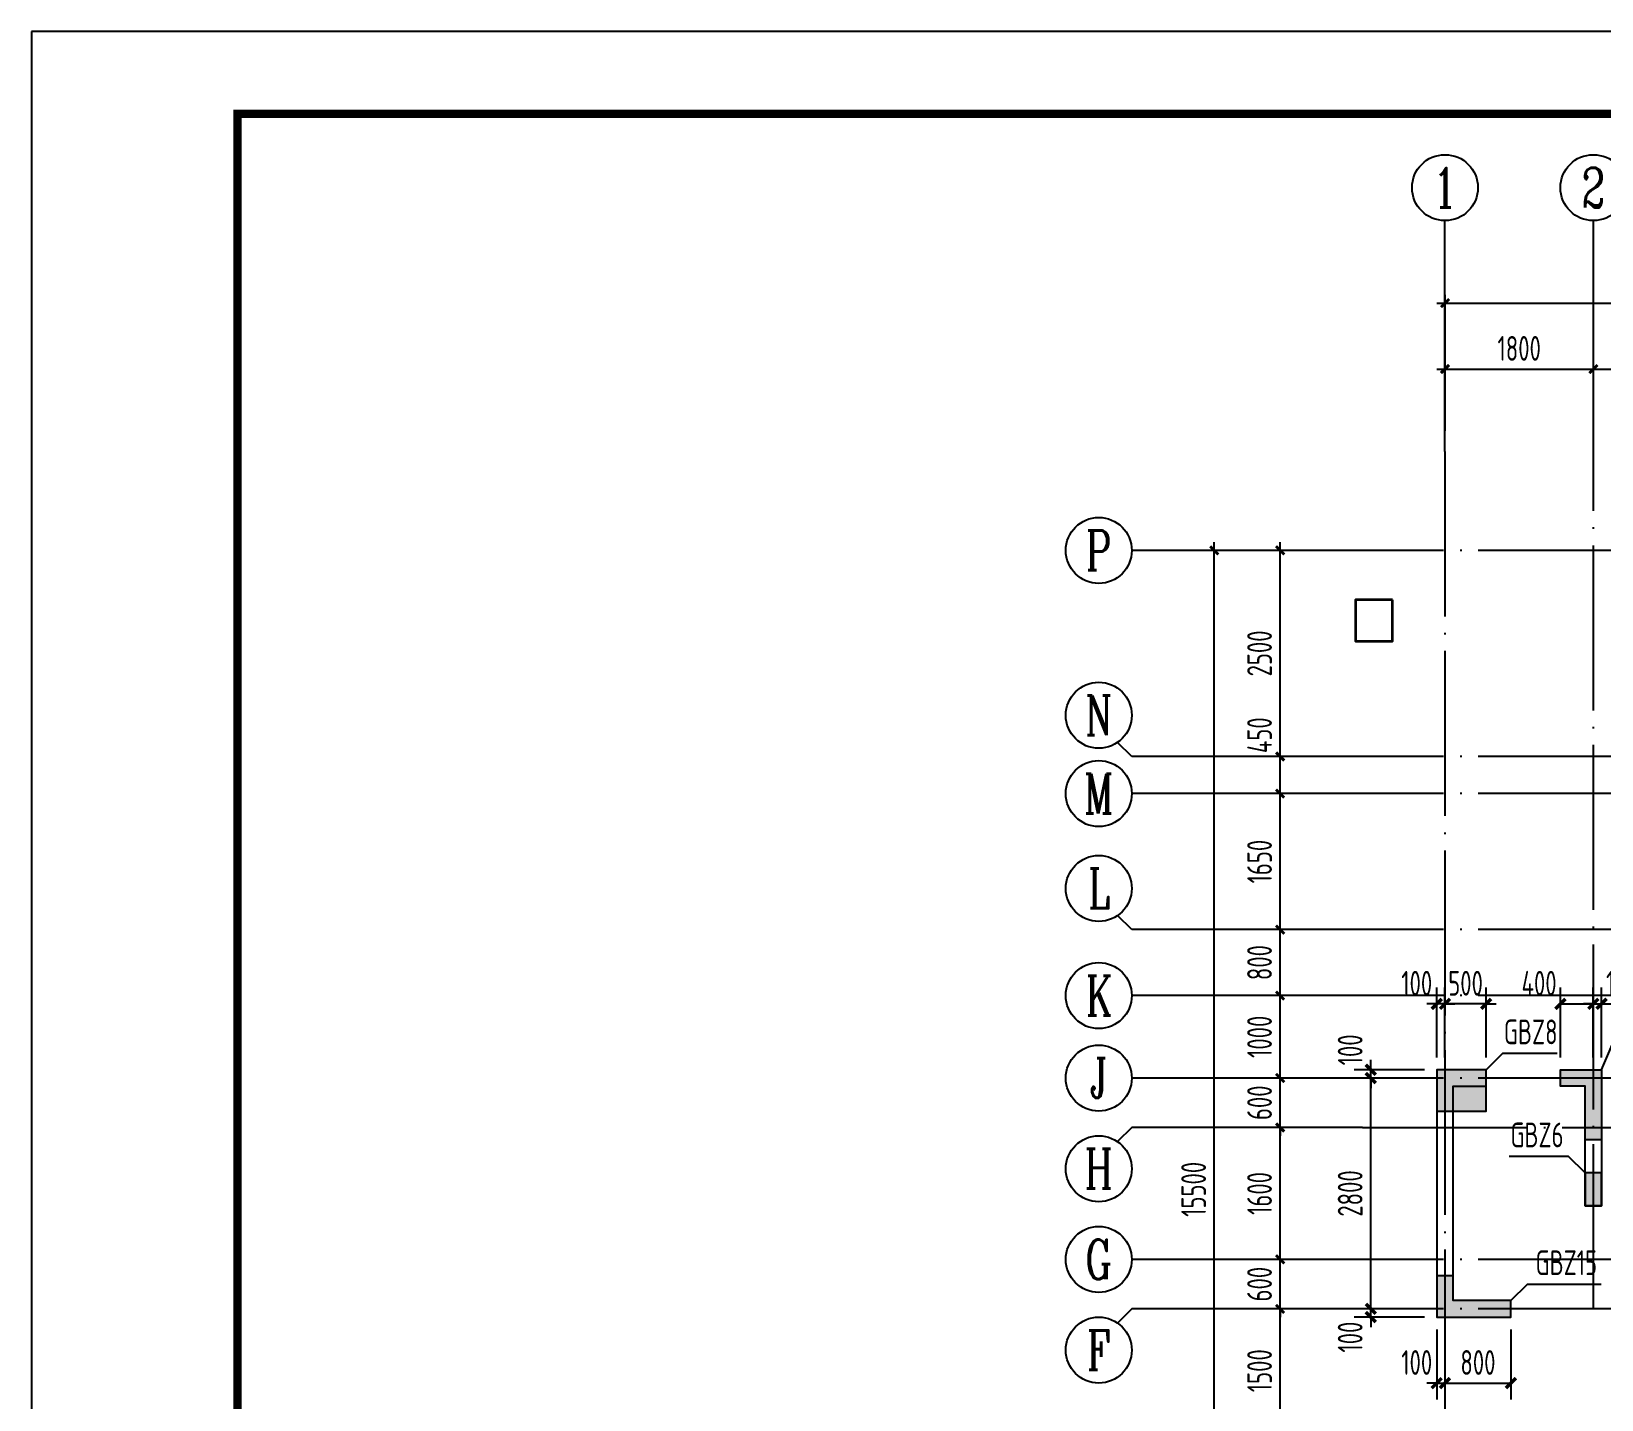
# Model space of a CAD drawing. Extents: x -1712635 to -854203, y -534641 to -21985.
# Drawn here: x -1375869 to -1356820, y -77588 to -60993 of the extents above; entities that cross this region are included whole.
import ezdxf
from ezdxf.enums import TextEntityAlignment as Align

# ---------------------------------------------------------------- set-up
doc = ezdxf.new("R2010")
doc.units = 0
doc.header["$LTSCALE"] = 1000
doc.linetypes.add('DOTE', pattern=[2.42, 2, -0.2, 0.02, -0.2])
doc.layers.get('0').update_dxf_attribs({"linetype": 'CONTINUOUS'})
doc.layers.get('Defpoints').update_dxf_attribs({"linetype": 'CONTINUOUS'})
for name, color, linetype in [('-TK', 7, 'CONTINUOUS'), ('A-AXIS', 1, 'CONTINUOUS'), ('A-DOTE', 10, 'DOTE'), ('AXIS_NUM', 7, 'CONTINUOUS'), ('COLU_DE_TEXT', 7, 'CONTINUOUS'), ('LABEL', 1, 'CONTINUOUS'), ('S-Q墙实线', 6, 'CONTINUOUS'), ('S-Q墙标注', 3, 'CONTINUOUS'), ('S-X详图填充', 252, 'CONTINUOUS'), ('S-X详图实线', 4, 'CONTINUOUS'), ('S-Y一般标注', 3, 'CONTINUOUS'), ('S-Z柱实线', 6, 'CONTINUOUS')]:
    doc.layers.add(name, color=color, linetype=linetype)
doc.styles.add('TSSD_Axis', font='complex.shx', dxfattribs={"width": 0.7, "bigfont": 'hztxt.shx'})
doc.styles.add('TSSD_DIMENSION', font='Tssdeng.shx', dxfattribs={"width": 0.7, "bigfont": 'tssdchn.shx'})
doc.styles.add('TSSD_REIN', font='tssdeng.shx', dxfattribs={"width": 0.7, "height": 300, "bigfont": 'tssdchn.shx'})
doc.styles.add('结构文字', font='zstxt.shx', dxfattribs={"width": 0.7, "bigfont": 'zshz.shx'})
doc.dimstyles.new('STRUCK', dxfattribs={"dimtxt": 400, "dimasz": 121, "dimexe": 200, "dimexo": 150, "dimgap": 115, "dimtad": 1, "dimdec": 0, "dimdsep": 46, "dimtxsty": '结构文字', "dimblk": 'ARCHTICK', "dimcen": 400, "dimclrd": 3, "dimclre": 3, "dimclrt": 7, "dimadec": 0, "dimazin": 0, "dimtfac": 1, "dimtdec": 0, "dimtix": 1, "dimtmove": 2, "dimatfit": 3, "dimldrblk": '_DIMX', "dimfxl": 0, "dimtolj": 1, "dimtzin": 0, "dimarcsym": 0})
doc.dimstyles.new('TSSD_100_100', dxfattribs={"dimtxt": 300, "dimasz": 100, "dimexe": 100, "dimexo": 250, "dimgap": 100, "dimtad": 1, "dimdec": 0, "dimzin": 0, "dimdsep": 46, "dimtxsty": 'TSSD_DIMENSION', "dimblk": 'ARCHTICK', "dimcen": 0, "dimdle": 100, "dimclrt": 7, "dimadec": 0, "dimazin": 0, "dimtfac": 1, "dimtdec": 0, "dimtix": 1, "dimtmove": 2, "dimatfit": 3, "dimldrblk": 'ARCHTICK', "dimfxl": 0, "dimtolj": 1, "dimtzin": 0, "dimarcsym": 0})

# ---------------------------------------------------------------- blocks, each defined once
blk = doc.blocks.new('A1')
blk.add_lwpolyline([(0, 59400), (0, 0), (84100, 0), (84100, 59400)], close=True)
at = {"const_width": 100}
blk.add_lwpolyline([(2500, 58400), (2500, 1000), (83100, 1000), (83100, 58400)], close=True, dxfattribs=at)
blk = doc.blocks.new('_ArchTick')
at = {"color": 0, "const_width": 0.35}
blk.add_lwpolyline([(-0.5, -0.5), (0.5, 0.5)], dxfattribs=at)
blk = doc.blocks.new('*D549')
at = {"layer": 'Defpoints', "color": 0}
for p in [(-1359620, -76488), (-1358820, -76488), (-1358820, -76588)]:
    blk.add_point(p, dxfattribs=at)
at = {"layer": 'S-Q墙标注', "color": 3, "lineweight": -2}
for p, q in [((-1359620, -76488), (-1359620, -76367)), ((-1358970, -76488), (-1359820, -76488)), ((-1359620, -76588), (-1359620, -76488)), ((-1358970, -76588), (-1359820, -76588)), ((-1359620, -76588), (-1359620, -76709))]:
    blk.add_line(p, q, dxfattribs=at)
at = {"layer": 'S-Q墙标注', "color": 3, "lineweight": -2, "xscale": 121, "yscale": 121, "zscale": 121}
for p, rotation in [((-1359620, -76488), 270), ((-1359620, -76588), 90)]:
    blk.add_blockref('_ArchTick', p, dxfattribs=dict(at, rotation=rotation))
at = {"layer": 'S-Q墙标注', "color": 7, "insert": (-1359870, -76830), "char_height": 300, "attachment_point": 5, "rotation": 90, "style": 'TSSD_REIN'}
blk.add_mtext('\\A1;100', dxfattribs=at)
blk = doc.blocks.new('_DIMX')
blk.add_line((-150, 0), (150, 0))
at = {"const_width": 50}
blk.add_lwpolyline([(-70, -70), (70, 70)], dxfattribs=at)
blk = doc.blocks.new('*D550')
at = {"layer": 'Defpoints', "color": 0}
for p in [(-1359620, -73688), (-1358820, -73688), (-1358820, -76488)]:
    blk.add_point(p, dxfattribs=at)
at = {"layer": 'S-Q墙标注', "color": 3, "lineweight": -2}
for p, q in [((-1358970, -73688), (-1359820, -73688)), ((-1359620, -76488), (-1359620, -73688)), ((-1358970, -76488), (-1359820, -76488))]:
    blk.add_line(p, q, dxfattribs=at)
at = {"layer": 'S-Q墙标注', "color": 3, "lineweight": -2, "xscale": 121, "yscale": 121, "zscale": 121}
for p, rotation in [((-1359620, -73688), 90), ((-1359620, -76488), 270)]:
    blk.add_blockref('_ArchTick', p, dxfattribs=dict(at, rotation=rotation))
at = {"layer": 'S-Q墙标注', "color": 7, "insert": (-1359870, -75088), "char_height": 300, "attachment_point": 5, "rotation": 90, "style": 'TSSD_REIN'}
blk.add_mtext('\\A1;2800', dxfattribs=at)
blk = doc.blocks.new('*D551')
at = {"layer": 'Defpoints', "color": 0}
for p in [(-1359620, -73588), (-1358820, -73588), (-1358820, -73688)]:
    blk.add_point(p, dxfattribs=at)
at = {"layer": 'S-Q墙标注', "color": 3, "lineweight": -2}
for p, q in [((-1359620, -73588), (-1359620, -73467)), ((-1358970, -73588), (-1359820, -73588)), ((-1358970, -73688), (-1359820, -73688)), ((-1359620, -73688), (-1359620, -73588)), ((-1359620, -73688), (-1359620, -73809))]:
    blk.add_line(p, q, dxfattribs=at)
at = {"layer": 'S-Q墙标注', "color": 3, "lineweight": -2, "xscale": 121, "yscale": 121, "zscale": 121}
for p, rotation in [((-1359620, -73588), 270), ((-1359620, -73688), 90)]:
    blk.add_blockref('_ArchTick', p, dxfattribs=dict(at, rotation=rotation))
at = {"layer": 'S-Q墙标注', "color": 7, "insert": (-1359870, -73346), "char_height": 300, "attachment_point": 5, "rotation": 90, "style": 'TSSD_REIN'}
blk.add_mtext('\\A1;100', dxfattribs=at)
blk = doc.blocks.new('*D552')
at = {"layer": 'Defpoints', "color": 0}
for p in [(-1358820, -76588), (-1358720, -76588), (-1358720, -77388)]:
    blk.add_point(p, dxfattribs=at)
at = {"layer": 'S-Q墙标注', "color": 3, "lineweight": -2}
for p, q in [((-1358820, -76738), (-1358820, -77588)), ((-1358720, -76738), (-1358720, -77588)), ((-1358820, -77388), (-1358941, -77388)), ((-1358820, -77388), (-1358720, -77388)), ((-1358720, -77388), (-1358599, -77388))]:
    blk.add_line(p, q, dxfattribs=at)
at = {"layer": 'S-Q墙标注', "color": 3, "lineweight": -2, "xscale": 121, "yscale": 121, "zscale": 121}
blk.add_blockref('_ArchTick', (-1358820, -77388), dxfattribs=at)
at = {"layer": 'S-Q墙标注', "color": 3, "lineweight": -2, "xscale": 121, "yscale": 121, "zscale": 121, "rotation": 180}
blk.add_blockref('_ArchTick', (-1358720, -77388), dxfattribs=at)
at = {"layer": 'S-Q墙标注', "color": 7, "insert": (-1359062, -77138), "char_height": 300, "attachment_point": 5, "style": 'TSSD_REIN'}
blk.add_mtext('\\A1;100', dxfattribs=at)
blk = doc.blocks.new('*D553')
at = {"layer": 'Defpoints', "color": 0}
for p in [(-1358720, -76588), (-1357920, -76588), (-1357920, -77388)]:
    blk.add_point(p, dxfattribs=at)
at = {"layer": 'S-Q墙标注', "color": 3, "lineweight": -2}
for p, q in [((-1358720, -76738), (-1358720, -77588)), ((-1357920, -76738), (-1357920, -77588)), ((-1358720, -77388), (-1357920, -77388))]:
    blk.add_line(p, q, dxfattribs=at)
at = {"layer": 'S-Q墙标注', "color": 3, "lineweight": -2, "xscale": 121, "yscale": 121, "zscale": 121, "rotation": 180}
blk.add_blockref('_ArchTick', (-1358720, -77388), dxfattribs=at)
at = {"layer": 'S-Q墙标注', "color": 3, "lineweight": -2, "xscale": 121, "yscale": 121, "zscale": 121}
blk.add_blockref('_ArchTick', (-1357920, -77388), dxfattribs=at)
at = {"layer": 'S-Q墙标注', "color": 7, "insert": (-1358320, -77138), "char_height": 300, "attachment_point": 5, "style": 'TSSD_REIN'}
blk.add_mtext('\\A1;800', dxfattribs=at)
blk = doc.blocks.new('*D556')
at = {"layer": 'Defpoints', "color": 0}
for p in [(-1358720, -72788), (-1358720, -73588), (-1358220, -73588)]:
    blk.add_point(p, dxfattribs=at)
at = {"layer": 'S-Q墙标注', "color": 3, "lineweight": -2}
for p, q in [((-1358720, -73438), (-1358720, -72588)), ((-1358220, -73438), (-1358220, -72588)), ((-1358720, -72788), (-1358841, -72788)), ((-1358220, -72788), (-1358720, -72788)), ((-1358220, -72788), (-1358099, -72788))]:
    blk.add_line(p, q, dxfattribs=at)
at = {"layer": 'S-Q墙标注', "color": 3, "lineweight": -2, "xscale": 121, "yscale": 121, "zscale": 121}
blk.add_blockref('_ArchTick', (-1358720, -72788), dxfattribs=at)
at = {"layer": 'S-Q墙标注', "color": 3, "lineweight": -2, "xscale": 121, "yscale": 121, "zscale": 121, "rotation": 180}
blk.add_blockref('_ArchTick', (-1358220, -72788), dxfattribs=at)
at = {"layer": 'S-Q墙标注', "color": 7, "insert": (-1358470, -72538), "char_height": 300, "attachment_point": 5, "style": 'TSSD_REIN'}
blk.add_mtext('\\A1;500', dxfattribs=at)
blk = doc.blocks.new('*D557')
at = {"layer": 'Defpoints', "color": 0}
for p in [(-1358820, -72788), (-1358820, -73588), (-1358720, -73588)]:
    blk.add_point(p, dxfattribs=at)
at = {"layer": 'S-Q墙标注', "color": 3, "lineweight": -2}
for p, q in [((-1358820, -73438), (-1358820, -72588)), ((-1358720, -73438), (-1358720, -72588)), ((-1358820, -72788), (-1358941, -72788)), ((-1358720, -72788), (-1358820, -72788)), ((-1358720, -72788), (-1358599, -72788))]:
    blk.add_line(p, q, dxfattribs=at)
at = {"layer": 'S-Q墙标注', "color": 3, "lineweight": -2, "xscale": 121, "yscale": 121, "zscale": 121}
blk.add_blockref('_ArchTick', (-1358820, -72788), dxfattribs=at)
at = {"layer": 'S-Q墙标注', "color": 3, "lineweight": -2, "xscale": 121, "yscale": 121, "zscale": 121, "rotation": 180}
blk.add_blockref('_ArchTick', (-1358720, -72788), dxfattribs=at)
at = {"layer": 'S-Q墙标注', "color": 7, "insert": (-1359062, -72538), "char_height": 300, "attachment_point": 5, "style": 'TSSD_REIN'}
blk.add_mtext('\\A1;100', dxfattribs=at)
blk = doc.blocks.new('*D568')
at = {"layer": 'Defpoints', "color": 0}
for p in [(-1356920, -72788), (-1357320, -73588), (-1356920, -73588)]:
    blk.add_point(p, dxfattribs=at)
at = {"layer": 'S-Q墙标注', "color": 3, "lineweight": -2}
for p, q in [((-1357320, -73438), (-1357320, -72588)), ((-1356920, -73438), (-1356920, -72588)), ((-1357320, -72788), (-1356920, -72788))]:
    blk.add_line(p, q, dxfattribs=at)
at = {"layer": 'S-Q墙标注', "color": 3, "lineweight": -2, "xscale": 121, "yscale": 121, "zscale": 121, "rotation": 180}
blk.add_blockref('_ArchTick', (-1357320, -72788), dxfattribs=at)
at = {"layer": 'S-Q墙标注', "color": 3, "lineweight": -2, "xscale": 121, "yscale": 121, "zscale": 121}
blk.add_blockref('_ArchTick', (-1356920, -72788), dxfattribs=at)
at = {"layer": 'S-Q墙标注', "color": 7, "insert": (-1357578, -72538), "char_height": 300, "attachment_point": 5, "style": 'TSSD_REIN'}
blk.add_mtext('\\A1;400', dxfattribs=at)
blk = doc.blocks.new('*D569')
at = {"layer": 'Defpoints', "color": 0}
for p in [(-1356820, -72788), (-1356920, -73588), (-1356820, -73588)]:
    blk.add_point(p, dxfattribs=at)
at = {"layer": 'S-Q墙标注', "color": 3, "lineweight": -2}
for p, q in [((-1356920, -73438), (-1356920, -72588)), ((-1356820, -73438), (-1356820, -72588)), ((-1356920, -72788), (-1357041, -72788)), ((-1356920, -72788), (-1356820, -72788)), ((-1356820, -72788), (-1356699, -72788))]:
    blk.add_line(p, q, dxfattribs=at)
at = {"layer": 'S-Q墙标注', "color": 3, "lineweight": -2, "xscale": 121, "yscale": 121, "zscale": 121}
blk.add_blockref('_ArchTick', (-1356920, -72788), dxfattribs=at)
at = {"layer": 'S-Q墙标注', "color": 3, "lineweight": -2, "xscale": 121, "yscale": 121, "zscale": 121, "rotation": 180}
blk.add_blockref('_ArchTick', (-1356820, -72788), dxfattribs=at)
at = {"layer": 'S-Q墙标注', "color": 7, "insert": (-1356578, -72538), "char_height": 300, "attachment_point": 5, "style": 'TSSD_REIN'}
blk.add_mtext('\\A1;100', dxfattribs=at)
blk = doc.blocks.new('ts_axno')
at = {"color": 0, "linetype": 'ByBlock', "lineweight": -2}
blk.add_circle((0, 0), 0.5, dxfattribs=at)
at = {"color": 0, "linetype": 'ByBlock', "lineweight": -2, "style": 'TSSD_Axis', "width": 0.7}
blk.add_attdef('A', text='', height=0.6, dxfattribs=at).set_placement((0, 0), align=Align.MIDDLE_CENTER)
blk = doc.blocks.new('*D786')
at = {"layer": 'Defpoints', "color": 0}
for p in [(-1360934, -67158), (-1362734, -68158), (-1360934, -68158)]:
    blk.add_point(p, dxfattribs=at)
at = {"layer": 'S-Y一般标注', "color": 0, "lineweight": -2}
for p, q in [((-1362834, -67158), (-1360834, -67158)), ((-1362734, -67908), (-1362734, -67058)), ((-1360934, -67908), (-1360934, -67058))]:
    blk.add_line(p, q, dxfattribs=at)
at = {"layer": 'S-Y一般标注', "color": 0, "lineweight": -2, "xscale": 100, "yscale": 100, "zscale": 100, "rotation": 180}
blk.add_blockref('_ArchTick', (-1362734, -67158), dxfattribs=at)
at = {"layer": 'S-Y一般标注', "color": 0, "lineweight": -2, "xscale": 100, "yscale": 100, "zscale": 100}
blk.add_blockref('_ArchTick', (-1360934, -67158), dxfattribs=at)
at = {"layer": 'S-Y一般标注', "color": 7, "insert": (-1361834, -66908), "char_height": 300, "attachment_point": 5, "style": 'TSSD_DIMENSION'}
blk.add_mtext('\\A1;1800', dxfattribs=at)
blk = doc.blocks.new('*D787')
at = {"layer": 'Defpoints', "color": 0}
for p in [(-1358034, -67158), (-1360934, -68158), (-1358034, -68158)]:
    blk.add_point(p, dxfattribs=at)
at = {"layer": 'S-Y一般标注', "color": 0, "lineweight": -2}
for p, q in [((-1361034, -67158), (-1357934, -67158)), ((-1360934, -67908), (-1360934, -67058)), ((-1358034, -67908), (-1358034, -67058))]:
    blk.add_line(p, q, dxfattribs=at)
at = {"layer": 'S-Y一般标注', "color": 0, "lineweight": -2, "xscale": 100, "yscale": 100, "zscale": 100, "rotation": 180}
blk.add_blockref('_ArchTick', (-1360934, -67158), dxfattribs=at)
at = {"layer": 'S-Y一般标注', "color": 0, "lineweight": -2, "xscale": 100, "yscale": 100, "zscale": 100}
blk.add_blockref('_ArchTick', (-1358034, -67158), dxfattribs=at)
at = {"layer": 'S-Y一般标注', "color": 7, "insert": (-1359484, -66908), "char_height": 300, "attachment_point": 5, "style": 'TSSD_DIMENSION'}
blk.add_mtext('\\A1;2900', dxfattribs=at)
blk = doc.blocks.new('*D808')
at = {"layer": 'Defpoints', "color": 0}
for p in [(-1312734, -66358), (-1362734, -68158), (-1312734, -68158)]:
    blk.add_point(p, dxfattribs=at)
at = {"layer": 'S-Y一般标注', "color": 0, "lineweight": -2}
for p, q in [((-1362734, -67908), (-1362734, -66258)), ((-1312734, -67908), (-1312734, -66258)), ((-1362834, -66358), (-1312634, -66358))]:
    blk.add_line(p, q, dxfattribs=at)
at = {"layer": 'S-Y一般标注', "color": 0, "lineweight": -2, "xscale": 100, "yscale": 100, "zscale": 100, "rotation": 180}
blk.add_blockref('_ArchTick', (-1362734, -66358), dxfattribs=at)
at = {"layer": 'S-Y一般标注', "color": 0, "lineweight": -2, "xscale": 100, "yscale": 100, "zscale": 100}
blk.add_blockref('_ArchTick', (-1312734, -66358), dxfattribs=at)
at = {"layer": 'S-Y一般标注', "color": 7, "insert": (-1337734, -66108), "char_height": 300, "attachment_point": 5, "style": 'TSSD_DIMENSION'}
blk.add_mtext('\\A1;50000', dxfattribs=at)
blk = doc.blocks.new('*D810')
at = {"layer": 'Defpoints', "color": 0}
for p in [(-1364734, -78558), (-1363734, -78558), (-1363734, -80058)]:
    blk.add_point(p, dxfattribs=at)
at = {"layer": 'S-Y一般标注', "color": 0, "lineweight": -2}
for p, q in [((-1364734, -80158), (-1364734, -78458)), ((-1363984, -78558), (-1364834, -78558)), ((-1363984, -80058), (-1364834, -80058))]:
    blk.add_line(p, q, dxfattribs=at)
at = {"layer": 'S-Y一般标注', "color": 0, "lineweight": -2, "xscale": 100, "yscale": 100, "zscale": 100}
for p, rotation in [((-1364734, -78558), 90), ((-1364734, -80058), 270)]:
    blk.add_blockref('_ArchTick', p, dxfattribs=dict(at, rotation=rotation))
at = {"layer": 'S-Y一般标注', "color": 7, "insert": (-1364984, -79308), "char_height": 300, "attachment_point": 5, "rotation": 90, "style": 'TSSD_DIMENSION'}
blk.add_mtext('\\A1;1500', dxfattribs=at)
blk = doc.blocks.new('*D811')
at = {"layer": 'Defpoints', "color": 0}
for p in [(-1364734, -77958), (-1363734, -77958), (-1363734, -78558)]:
    blk.add_point(p, dxfattribs=at)
at = {"layer": 'S-Y一般标注', "color": 0, "lineweight": -2}
for p, q in [((-1364734, -77958), (-1364734, -77858)), ((-1363984, -77958), (-1364834, -77958)), ((-1364734, -78558), (-1364734, -77958)), ((-1363984, -78558), (-1364834, -78558)), ((-1364734, -78558), (-1364734, -78658))]:
    blk.add_line(p, q, dxfattribs=at)
at = {"layer": 'S-Y一般标注', "color": 0, "lineweight": -2, "xscale": 100, "yscale": 100, "zscale": 100}
for p, rotation in [((-1364734, -77958), 270), ((-1364734, -78558), 90)]:
    blk.add_blockref('_ArchTick', p, dxfattribs=dict(at, rotation=rotation))
at = {"layer": 'S-Y一般标注', "color": 7, "insert": (-1364984, -78258), "char_height": 300, "attachment_point": 5, "rotation": 90, "style": 'TSSD_DIMENSION'}
blk.add_mtext('\\A1;600', dxfattribs=at)
blk = doc.blocks.new('*D812')
at = {"layer": 'Defpoints', "color": 0}
for p in [(-1364734, -76358), (-1363734, -76358), (-1363734, -77958)]:
    blk.add_point(p, dxfattribs=at)
at = {"layer": 'S-Y一般标注', "color": 0, "lineweight": -2}
for p, q in [((-1363984, -76358), (-1364834, -76358)), ((-1364734, -78058), (-1364734, -76258)), ((-1363984, -77958), (-1364834, -77958))]:
    blk.add_line(p, q, dxfattribs=at)
at = {"layer": 'S-Y一般标注', "color": 0, "lineweight": -2, "xscale": 100, "yscale": 100, "zscale": 100}
for p, rotation in [((-1364734, -76358), 90), ((-1364734, -77958), 270)]:
    blk.add_blockref('_ArchTick', p, dxfattribs=dict(at, rotation=rotation))
at = {"layer": 'S-Y一般标注', "color": 7, "insert": (-1364984, -77158), "char_height": 300, "attachment_point": 5, "rotation": 90, "style": 'TSSD_DIMENSION'}
blk.add_mtext('\\A1;1600', dxfattribs=at)
blk = doc.blocks.new('*D813')
at = {"layer": 'Defpoints', "color": 0}
for p in [(-1364734, -75758), (-1363734, -75758), (-1363734, -76358)]:
    blk.add_point(p, dxfattribs=at)
at = {"layer": 'S-Y一般标注', "color": 0, "lineweight": -2}
for p, q in [((-1363984, -75758), (-1364834, -75758)), ((-1364734, -75758), (-1364734, -75658)), ((-1364734, -76358), (-1364734, -75758)), ((-1363984, -76358), (-1364834, -76358)), ((-1364734, -76358), (-1364734, -76458))]:
    blk.add_line(p, q, dxfattribs=at)
at = {"layer": 'S-Y一般标注', "color": 0, "lineweight": -2, "xscale": 100, "yscale": 100, "zscale": 100}
for p, rotation in [((-1364734, -75758), 270), ((-1364734, -76358), 90)]:
    blk.add_blockref('_ArchTick', p, dxfattribs=dict(at, rotation=rotation))
at = {"layer": 'S-Y一般标注', "color": 7, "insert": (-1364984, -76058), "char_height": 300, "attachment_point": 5, "rotation": 90, "style": 'TSSD_DIMENSION'}
blk.add_mtext('\\A1;600', dxfattribs=at)
blk = doc.blocks.new('*D814')
at = {"layer": 'Defpoints', "color": 0}
for p in [(-1364734, -74758), (-1363734, -74758), (-1363734, -75758)]:
    blk.add_point(p, dxfattribs=at)
at = {"layer": 'S-Y一般标注', "color": 0, "lineweight": -2}
for p, q in [((-1364734, -75858), (-1364734, -74658)), ((-1363984, -74758), (-1364834, -74758)), ((-1363984, -75758), (-1364834, -75758))]:
    blk.add_line(p, q, dxfattribs=at)
at = {"layer": 'S-Y一般标注', "color": 0, "lineweight": -2, "xscale": 100, "yscale": 100, "zscale": 100}
for p, rotation in [((-1364734, -74758), 90), ((-1364734, -75758), 270)]:
    blk.add_blockref('_ArchTick', p, dxfattribs=dict(at, rotation=rotation))
at = {"layer": 'S-Y一般标注', "color": 7, "insert": (-1364984, -75258), "char_height": 300, "attachment_point": 5, "rotation": 90, "style": 'TSSD_DIMENSION'}
blk.add_mtext('\\A1;1000', dxfattribs=at)
blk = doc.blocks.new('*D815')
at = {"layer": 'Defpoints', "color": 0}
for p in [(-1365534, -69358), (-1363734, -69358), (-1363734, -84858)]:
    blk.add_point(p, dxfattribs=at)
at = {"layer": 'S-Y一般标注', "color": 0, "lineweight": -2}
for p, q in [((-1365534, -84958), (-1365534, -69258)), ((-1363984, -69358), (-1365634, -69358)), ((-1363984, -84858), (-1365634, -84858))]:
    blk.add_line(p, q, dxfattribs=at)
at = {"layer": 'S-Y一般标注', "color": 0, "lineweight": -2, "xscale": 100, "yscale": 100, "zscale": 100}
for p, rotation in [((-1365534, -69358), 90), ((-1365534, -84858), 270)]:
    blk.add_blockref('_ArchTick', p, dxfattribs=dict(at, rotation=rotation))
at = {"layer": 'S-Y一般标注', "color": 7, "insert": (-1365784, -77108), "char_height": 300, "attachment_point": 5, "rotation": 90, "style": 'TSSD_DIMENSION'}
blk.add_mtext('\\A1;15500', dxfattribs=at)
blk = doc.blocks.new('*D816')
at = {"layer": 'Defpoints', "color": 0}
for p in [(-1364734, -73958), (-1363734, -73958), (-1363734, -74758)]:
    blk.add_point(p, dxfattribs=at)
at = {"layer": 'S-Y一般标注', "color": 0, "lineweight": -2}
for p, q in [((-1364734, -74858), (-1364734, -73858)), ((-1363984, -73958), (-1364834, -73958)), ((-1363984, -74758), (-1364834, -74758))]:
    blk.add_line(p, q, dxfattribs=at)
at = {"layer": 'S-Y一般标注', "color": 0, "lineweight": -2, "xscale": 100, "yscale": 100, "zscale": 100}
for p, rotation in [((-1364734, -73958), 90), ((-1364734, -74758), 270)]:
    blk.add_blockref('_ArchTick', p, dxfattribs=dict(at, rotation=rotation))
at = {"layer": 'S-Y一般标注', "color": 7, "insert": (-1364984, -74358), "char_height": 300, "attachment_point": 5, "rotation": 90, "style": 'TSSD_DIMENSION'}
blk.add_mtext('\\A1;800', dxfattribs=at)
blk = doc.blocks.new('*D817')
at = {"layer": 'Defpoints', "color": 0}
for p in [(-1364734, -71858), (-1363734, -71858), (-1363734, -72308)]:
    blk.add_point(p, dxfattribs=at)
at = {"layer": 'S-Y一般标注', "color": 0, "lineweight": -2}
for p, q in [((-1364734, -72408), (-1364734, -71758)), ((-1363984, -71858), (-1364834, -71858)), ((-1363984, -72308), (-1364834, -72308))]:
    blk.add_line(p, q, dxfattribs=at)
at = {"layer": 'S-Y一般标注', "color": 0, "lineweight": -2, "xscale": 100, "yscale": 100, "zscale": 100}
for p, rotation in [((-1364734, -71858), 90), ((-1364734, -72308), 270)]:
    blk.add_blockref('_ArchTick', p, dxfattribs=dict(at, rotation=rotation))
at = {"layer": 'S-Y一般标注', "color": 7, "insert": (-1364984, -71600), "char_height": 300, "attachment_point": 5, "rotation": 90, "style": 'TSSD_DIMENSION'}
blk.add_mtext('\\A1;450', dxfattribs=at)
blk = doc.blocks.new('*D818')
at = {"layer": 'Defpoints', "color": 0}
for p in [(-1364734, -69358), (-1363734, -69358), (-1363734, -71858)]:
    blk.add_point(p, dxfattribs=at)
at = {"layer": 'S-Y一般标注', "color": 0, "lineweight": -2}
for p, q in [((-1364734, -71958), (-1364734, -69258)), ((-1363984, -69358), (-1364834, -69358)), ((-1363984, -71858), (-1364834, -71858))]:
    blk.add_line(p, q, dxfattribs=at)
at = {"layer": 'S-Y一般标注', "color": 0, "lineweight": -2, "xscale": 100, "yscale": 100, "zscale": 100}
for p, rotation in [((-1364734, -69358), 90), ((-1364734, -71858), 270)]:
    blk.add_blockref('_ArchTick', p, dxfattribs=dict(at, rotation=rotation))
at = {"layer": 'S-Y一般标注', "color": 7, "insert": (-1364984, -70608), "char_height": 300, "attachment_point": 5, "rotation": 90, "style": 'TSSD_DIMENSION'}
blk.add_mtext('\\A1;2500', dxfattribs=at)
blk = doc.blocks.new('*D781')
at = {"layer": 'Defpoints', "color": 0}
for p in [(-1364734, -72308), (-1363734, -72308), (-1363734, -73958)]:
    blk.add_point(p, dxfattribs=at)
at = {"layer": 'S-Y一般标注', "color": 0, "lineweight": -2}
for p, q in [((-1363984, -72308), (-1364834, -72308)), ((-1364734, -74058), (-1364734, -72208)), ((-1363984, -73958), (-1364834, -73958))]:
    blk.add_line(p, q, dxfattribs=at)
at = {"layer": 'S-Y一般标注', "color": 0, "lineweight": -2, "xscale": 100, "yscale": 100, "zscale": 100}
for p, rotation in [((-1364734, -72308), 90), ((-1364734, -73958), 270)]:
    blk.add_blockref('_ArchTick', p, dxfattribs=dict(at, rotation=rotation))
at = {"layer": 'S-Y一般标注', "color": 7, "insert": (-1364984, -73133), "char_height": 300, "attachment_point": 5, "rotation": 90, "style": 'TSSD_DIMENSION'}
blk.add_mtext('\\A1;1650', dxfattribs=at)
blk = doc.blocks.new('20210825.17464595')
at = {"layer": 'A-AXIS'}
for p, q in [((4600, 22300), (4600, 25100)), ((6400, 22300), (6400, 25100)), ((3600, 21100), (800, 21100)), ((800, 18600), (628.4, 18771.7)), ((3600, 18600), (800, 18600)), ((3600, 18150), (800, 18150)), ((800, 16500), (628.4, 16671.7)), ((3600, 16500), (800, 16500)), ((3600, 15700), (800, 15700)), ((3600, 14700), (800, 14700)), ((800, 14100.3), (628.4, 13928.7)), ((3600, 14100.3), (800, 14100.3)), ((3600, 12500), (800, 12500)), ((800, 11900), (628.4, 11728.4)), ((3600, 11900), (800, 11900))]:
    blk.add_line(p, q, dxfattribs=at)
at = {"layer": 'A-DOTE'}
for p, q in [((4600, 22300), (4600, 3600)), ((6400, 11900), (6400, 22300)), ((57823.9, 21100), (3600, 21100)), ((57823.9, 18600), (3600, 18600)), ((57823.9, 18150), (3600, 18150)), ((57823.9, 16500), (3600, 16500)), ((57823.9, 15700), (3600, 15700)), ((57823.9, 14700), (3600, 14700)), ((3600, 14100.3), (57823.9, 14100.3)), ((57823.9, 12500), (3600, 12500)), ((57823.9, 11900), (3600, 11900))]:
    blk.add_line(p, q, dxfattribs=at)
at = {"layer": 'A-AXIS'}
ref = blk.add_blockref('ts_axno', (4600, 25500), dxfattribs=dict(at, xscale=800, yscale=800, zscale=800))
ref.add_attrib('1', '1', dxfattribs={"layer": 'AXIS_NUM', "height": 480, "style": 'TSSD_Axis', "width": 0.7}).set_placement((4600, 25500), align=Align.MIDDLE_CENTER)
ref = blk.add_blockref('ts_axno', (6400, 25500), dxfattribs=dict(at, xscale=800, yscale=800, zscale=800))
ref.add_attrib('2', '2', dxfattribs={"layer": 'AXIS_NUM', "height": 480, "style": 'TSSD_Axis', "width": 0.7}).set_placement((6400, 25500), align=Align.MIDDLE_CENTER)
ref = blk.add_blockref('ts_axno', (400, 21100), dxfattribs=dict(at, xscale=800, yscale=800, zscale=800))
ref.add_attrib('G', 'P', dxfattribs={"layer": 'AXIS_NUM', "height": 480, "style": 'TSSD_Axis', "width": 0.7}).set_placement((400, 21100), align=Align.MIDDLE_CENTER)
ref = blk.add_blockref('ts_axno', (400, 19100), dxfattribs=dict(at, xscale=800, yscale=800, zscale=800))
ref.add_attrib('G', 'N', dxfattribs={"layer": 'AXIS_NUM', "height": 480, "style": 'TSSD_Axis', "width": 0.7}).set_placement((400, 19100), align=Align.MIDDLE_CENTER)
ref = blk.add_blockref('ts_axno', (400, 18150), dxfattribs=dict(at, xscale=800, yscale=800, zscale=800))
ref.add_attrib('G', 'M', dxfattribs={"layer": 'AXIS_NUM', "height": 480, "style": 'TSSD_Axis', "width": 0.7}).set_placement((400, 18150), align=Align.MIDDLE_CENTER)
ref = blk.add_blockref('ts_axno', (400, 17000), dxfattribs=dict(at, xscale=800, yscale=800, zscale=800))
ref.add_attrib('G', 'L', dxfattribs={"layer": 'AXIS_NUM', "height": 480, "style": 'TSSD_Axis', "width": 0.7}).set_placement((400, 17000), align=Align.MIDDLE_CENTER)
ref = blk.add_blockref('ts_axno', (400, 15700), dxfattribs=dict(at, xscale=800, yscale=800, zscale=800))
ref.add_attrib('G', 'K', dxfattribs={"layer": 'AXIS_NUM', "height": 480, "style": 'TSSD_Axis', "width": 0.7}).set_placement((400, 15700), align=Align.MIDDLE_CENTER)
ref = blk.add_blockref('ts_axno', (400, 14700), dxfattribs=dict(at, xscale=800, yscale=800, zscale=800))
ref.add_attrib('G', 'J', dxfattribs={"layer": 'AXIS_NUM', "height": 480, "style": 'TSSD_Axis', "width": 0.7}).set_placement((400, 14700), align=Align.MIDDLE_CENTER)
ref = blk.add_blockref('ts_axno', (400, 13600.3), dxfattribs=dict(at, xscale=800, yscale=800, zscale=800))
ref.add_attrib('C', 'H', dxfattribs={"layer": 'AXIS_NUM', "height": 480, "style": 'TSSD_Axis', "width": 0.7}).set_placement((400, 13600.3), align=Align.MIDDLE_CENTER)
ref = blk.add_blockref('ts_axno', (400, 12500), dxfattribs=dict(at, xscale=800, yscale=800, zscale=800))
ref.add_attrib('D', 'G', dxfattribs={"layer": 'AXIS_NUM', "height": 480, "style": 'TSSD_Axis', "width": 0.7}).set_placement((400, 12500), align=Align.MIDDLE_CENTER)
ref = blk.add_blockref('ts_axno', (400, 11400), dxfattribs=dict(at, xscale=800, yscale=800, zscale=800))
ref.add_attrib('C', 'F', dxfattribs={"layer": 'AXIS_NUM', "height": 480, "style": 'TSSD_Axis', "width": 0.7}).set_placement((400, 11400), align=Align.MIDDLE_CENTER)
at = {"layer": 'S-Y一般标注'}
for base, p1, p2, picture, middle in [((54600, 24100), (4600, 22300), (54600, 22300), '*D808', (29600, 24350)), ((6400, 23300), (4600, 22300), (6400, 22300), '*D786', (5500, 23550)), ((9300, 23300), (6400, 22300), (9300, 22300), '*D787', (7850, 23550))]:
    dim = blk.add_linear_dim(base=base, p1=p1, p2=p2, dimstyle='TSSD_100_100', dxfattribs=at)
    dim.commit()
    dim.dimension.update_dxf_attribs({"geometry": picture, "text_midpoint": middle, "insert": (1367334.3, 90458.4)})
for base, p1, p2, picture, middle in [((1800, 21100), (3600, 5600), (3600, 21100), '*D815', (1550, 13350)), ((2600, 21100), (3600, 18600), (3600, 21100), '*D818', (2350, 19850)), ((2600, 18150), (3600, 16500), (3600, 18150), '*D781', (2350, 17325)), ((2600, 16500), (3600, 15700), (3600, 16500), '*D816', (2350, 16100)), ((2600, 15700), (3600, 14700), (3600, 15700), '*D814', (2350, 15200)), ((2600, 14700), (3600, 14100.3), (3600, 14700), '*D813', (2350, 14400.2)), ((2600, 14100.3), (3600, 12500), (3600, 14100.3), '*D812', (2350, 13300.2)), ((2600, 12500), (3600, 11900), (3600, 12500), '*D811', (2350, 12200)), ((2600, 11900), (3600, 10400), (3600, 11900), '*D810', (2350, 11150))]:
    dim = blk.add_linear_dim(base=base, p1=p1, p2=p2, angle=90, dimstyle='TSSD_100_100', dxfattribs=at)
    dim.commit()
    dim.dimension.update_dxf_attribs({"geometry": picture, "text_midpoint": middle, "insert": (1367334.3, 90458.4)})
dim = blk.add_linear_dim(base=(2600, 18600), p1=(3600, 18150), p2=(3600, 18600), angle=90, dimstyle='TSSD_100_100', dxfattribs=at)
dim.commit()
dim.dimension.update_dxf_attribs({"geometry": '*D817', "text_midpoint": (2350, 18858.1), "dimtype": 128, "insert": (1367334.3, 90458.4)})

msp = doc.modelspace()

# ---------------------------------------------------------------- hatches: boundary and pattern name
at = {"layer": 'S-X详图填充'}
h = msp.add_hatch(color=256, dxfattribs=at)
h.dxf.hatch_style = 1
h.paths.add_polyline_path([(-1358819.65, -74087.99), (-1358619.65, -74087.99), (-1358219.66, -74087.99), (-1358219.66, -73587.99), (-1358819.65, -73587.99)])
h = msp.add_hatch(color=256, dxfattribs=at)
h.dxf.hatch_style = 1
h.paths.add_polyline_path([(-1356819.64, -74437.99), (-1357019.64, -74437.99), (-1357019.64, -73787.99), (-1357319.56, -73787.99), (-1357319.56, -73587.99), (-1356819.64, -73587.99)])
h = msp.add_hatch(color=256, dxfattribs=at)
h.dxf.hatch_style = 1
h.paths.add_polyline_path([(-1356819.64, -74837.97), (-1357019.64, -74837.97), (-1357019.64, -75237.97), (-1356819.64, -75237.97)])
h = msp.add_hatch(color=256, dxfattribs=at)
h.dxf.hatch_style = 1
h.paths.add_polyline_path([(-1358619.65, -76087.99), (-1358819.65, -76087.99), (-1358819.65, -76587.99), (-1357919.65, -76587.99), (-1357919.65, -76387.99), (-1358619.65, -76387.99)])

# ---------------------------------------------------------------- linework, layer by layer
at = {"layer": 'LABEL', "color": 6}
for points in [[(-1356819.64, -73587.99), (-1356619.64, -73113.66), (-1355720.83, -73113.66)], [(-1358219.66, -73587.99), (-1358018.82, -73387.99), (-1357358.26, -73387.99)], [(-1357019.64, -74837.97), (-1357219.64, -74637.97), (-1357939.6, -74637.97)], [(-1357919.65, -76387.99), (-1357719.65, -76187.99), (-1356824.55, -76187.99)]]:
    msp.add_lwpolyline(points, dxfattribs=at)
at = {"layer": 'S-Q墙实线'}
for points in [[(-1358619.65, -76388.01), (-1358619.65, -73788.01), (-1358219.65, -73788.01), (-1358219.65, -73588.01), (-1358819.65, -73588.01), (-1358819.65, -76588.01), (-1357919.65, -76588.01), (-1357919.65, -76388.01)], [(-1356819.65, -73588.01), (-1356819.65, -75238.01), (-1357019.65, -75238.01), (-1357019.65, -73788.01), (-1357319.65, -73788.01), (-1357319.65, -73588.01)]]:
    msp.add_lwpolyline(points, close=True, dxfattribs=at)
at = {"layer": 'S-X详图实线'}
for points in [[(-1358819.65, -74087.99), (-1358619.65, -74087.99), (-1358219.66, -74087.99), (-1358219.66, -73587.99), (-1358819.65, -73587.99), (-1358819.65, -74087.99)], [(-1356819.64, -74437.99), (-1357019.64, -74437.99), (-1357019.64, -73787.99), (-1357319.56, -73787.99), (-1357319.56, -73587.99), (-1356819.64, -73587.99), (-1356819.64, -74437.99)], [(-1356819.64, -74837.97), (-1357019.64, -74837.97), (-1357019.64, -75237.97), (-1356819.64, -75237.97), (-1356819.64, -74837.97)], [(-1358619.65, -76087.99), (-1358819.65, -76087.99), (-1358819.65, -76587.99), (-1357919.65, -76587.99), (-1357919.65, -76387.99), (-1358619.65, -76387.99), (-1358619.65, -76087.99)]]:
    msp.add_lwpolyline(points, close=True, dxfattribs=at)
at = {"layer": 'S-Z柱实线', "lineweight": 35}
msp.add_lwpolyline([(-1359356.38, -67888), (-1359806.38, -67888), (-1359806.38, -68388), (-1359356.38, -68388)], close=True, dxfattribs=at)

# ---------------------------------------------------------------- block references
at = {"layer": '-TK'}
msp.add_blockref('A1', (-1375868.9, -120392.79), dxfattribs=at)
at = {"layer": 'A-DOTE', "color": 2}
msp.add_blockref('20210825.17464595', (-1363319.65, -88388.04), dxfattribs=at)

# ---------------------------------------------------------------- texts
at = {"layer": 'COLU_DE_TEXT', "color": 7, "style": 'TSSD_REIN', "width": 0.7}
for s, p in [('GBZ8', (-1358004.13, -73367.99)), ('GBZ6', (-1357925.41, -74617.97)), ('GBZ15', (-1357619.65, -76167.99))]:
    msp.add_text(s, height=300, dxfattribs=at).set_placement(p, align=Align.BOTTOM_LEFT)

# ---------------------------------------------------------------- dimensions: what is measured, and where the dimension line sits
at = {"layer": 'S-Q墙标注'}
for base, p1, p2, angle, picture, middle in [((-1358819.66, -72787.99), (-1358719.65, -73587.99), (-1358819.66, -73587.99), 180, '*D557', (-1359061.59, -72537.99)), ((-1359619.65, -73587.99), (-1358819.65, -73687.99), (-1358819.65, -73587.99), 90, '*D551', (-1359869.65, -73346.07)), ((-1359619.65, -76487.99), (-1358819.65, -76587.99), (-1358819.65, -76487.99), 90, '*D549', (-1359869.65, -76829.92))]:
    dim = msp.add_linear_dim(base=base, p1=p1, p2=p2, angle=angle, dimstyle='STRUCK', override={"dimtxt": 300, "dimgap": 100, "dimtxsty": 'TSSD_REIN'}, dxfattribs=at)
    dim.commit()
    dim.dimension.update_dxf_attribs({"geometry": picture, "text_midpoint": middle, "dimtype": 160})
for base, p1, p2, angle, picture, middle in [((-1358719.65, -72787.99), (-1358219.65, -73587.99), (-1358719.65, -73587.99), 180, '*D556', (-1358469.65, -72537.99)), ((-1359619.65, -73687.99), (-1358819.65, -76487.99), (-1358819.65, -73687.99), 90, '*D550', (-1359869.65, -75087.99))]:
    dim = msp.add_linear_dim(base=base, p1=p1, p2=p2, angle=angle, dimstyle='STRUCK', override={"dimtxt": 300, "dimgap": 100, "dimtxsty": 'TSSD_REIN'}, dxfattribs=at)
    dim.commit()
    dim.dimension.update_dxf_attribs({"geometry": picture, "text_midpoint": middle})
for base, p1, p2, picture, middle in [((-1356919.65, -72787.99), (-1357319.56, -73587.99), (-1356919.65, -73587.99), '*D568', (-1357577.63, -72537.99)), ((-1356819.64, -72787.99), (-1356919.65, -73587.99), (-1356819.64, -73587.99), '*D569', (-1356577.72, -72537.99)), ((-1358719.65, -77387.99), (-1358819.65, -76587.99), (-1358719.65, -76587.99), '*D552', (-1359061.58, -77137.99))]:
    dim = msp.add_linear_dim(base=base, p1=p1, p2=p2, dimstyle='STRUCK', override={"dimtxt": 300, "dimgap": 100, "dimtxsty": 'TSSD_REIN'}, dxfattribs=at)
    dim.commit()
    dim.dimension.update_dxf_attribs({"geometry": picture, "text_midpoint": middle, "dimtype": 160})
dim = msp.add_linear_dim(base=(-1357919.65, -77387.99), p1=(-1358719.65, -76587.99), p2=(-1357919.65, -76587.99), dimstyle='STRUCK', override={"dimtxt": 300, "dimgap": 100, "dimtxsty": 'TSSD_REIN'}, dxfattribs=at)
dim.commit()
dim.dimension.update_dxf_attribs({"geometry": '*D553', "text_midpoint": (-1358319.65, -77137.99)})

doc.saveas('drawing.dxf')
